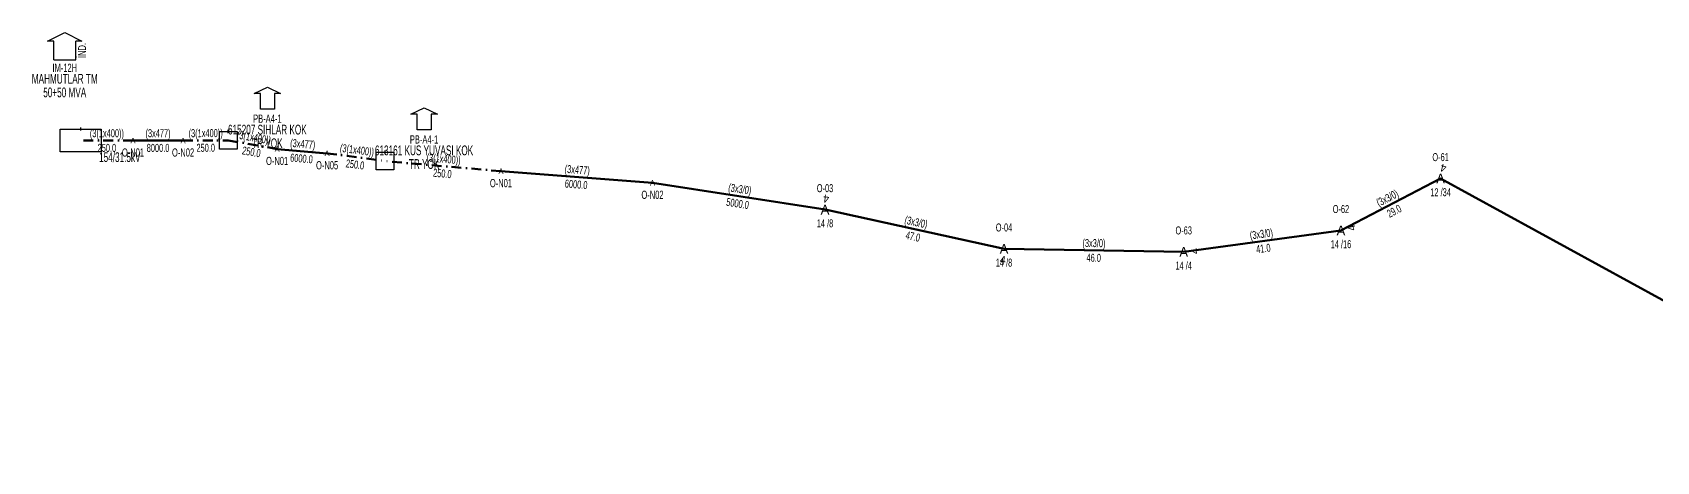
# Model space of a CAD drawing. Header units: millimetres. Extents: x 431745 to 436691, y 4033035 to 4040054.
# Drawn here: x 435220.1 to 435636, y 4039919.5 to 4040029.3 of the extents above; entities that cross this region are included whole.
import ezdxf
from ezdxf.enums import TextEntityAlignment as Align

# ---------------------------------------------------------------- set-up
doc = ezdxf.new("R2010")
doc.units = ezdxf.units.MM
doc.linetypes.add('DASHDOT', pattern=[5, 2.5, -1.25, 0, -1.25])
for name, color, linetype, lineweight in [('DIREK_ENH_MEVCUT', 6, 'Continuous', 25), ('DIREK_OG_MEVCUT', 16, 'Continuous', 25), ('HAT_ENH_HAVAI_MEVCUT', 6, 'Continuous', 70), ('HAT_OG_HAVAI_MEVCUT', 48, 'Continuous', 70), ('HAT_OG_YERALTI_MEVCUT', 48, 'DASHDOT', 70), ('NODE_OG_MEVCUT', 5, 'Continuous', 25), ('TRAFO_MEVCUT', 5, 'Continuous', 30)]:
    doc.layers.add(name, color=color, linetype=linetype, lineweight=lineweight)
doc.styles.add('Direk', font='B_CAD')
doc.styles.get("Standard").update_dxf_attribs({"font": 'Arial'})

# ---------------------------------------------------------------- blocks, each defined once
blk = doc.blocks.new('MEV_INDMERK_KARE')
at = {"layer": 'TRAFO_MEVCUT', "linetype": 'Continuous'}
for p, q in [((-5.268651, -2.925), (-5.268651, 2.925)), ((-5.268651, 2.925), (5.268651, 2.925)), ((0, 2.535), (0, 3.315)), ((5.268651, 2.925), (5.268651, -2.925)), ((5.268651, -2.925), (-5.268651, -2.925))]:
    blk.add_line(p, q, dxfattribs=at)
blk = doc.blocks.new('MEV_INDMERK')
at = {"layer": 'TRAFO_MEVCUT', "linetype": 'Continuous'}
for p, q in [((-4.4, 2.4), (0, 4.6)), ((0, 4.6), (4.4, 2.4)), ((-2.8, 2.4), (-4.4, 2.4)), ((-2.8, -2.4), (-2.8, 2.4)), ((4.4, 2.4), (2.8, 2.4)), ((2.8, -2.4), (2.8, 2.4)), ((-2.8, -2.4), (2.8, -2.4))]:
    blk.add_line(p, q, dxfattribs=at)
at = {"layer": 'TRAFO_MEVCUT', "linetype": 'Continuous', "width": 0.6}
blk.add_text('İND.', height=2, rotation=90, dxfattribs=at).set_placement((5.417363, -0.010583), align=Align.CENTER)
blk = doc.blocks.new('MEV_BINA_KARE')
at = {"layer": 'TRAFO_MEVCUT', "linetype": 'Continuous'}
for p, q in [((-2.25, -2.25), (-2.25, 2.25)), ((-2.25, 2.25), (2.25, 2.25)), ((0, 1.8), (0, 2.7)), ((2.25, 2.25), (2.25, -2.25)), ((2.25, -2.25), (-2.25, -2.25))]:
    blk.add_line(p, q, dxfattribs=at)
blk = doc.blocks.new('MEV_BETKOSK')
at = {"layer": 'TRAFO_MEVCUT', "linetype": 'Continuous'}
for p, q in [((-3.4, 2), (0, 3.6)), ((-1.8, 2), (-3.4, 2)), ((-1.8, -2), (-1.8, 2)), ((0, 3.6), (3.4, 2)), ((3.4, 2), (1.8, 2)), ((1.8, 2), (1.8, -2)), ((1.8, -2), (-1.8, -2))]:
    blk.add_line(p, q, dxfattribs=at)

msp = doc.modelspace()

# ---------------------------------------------------------------- linework, layer by layer
at = {"layer": 'HAT_ENH_HAVAI_MEVCUT'}
msp.add_line((435580.71, 4039991.93), (435713.09, 4039919.47), dxfattribs=at)
at = {"layer": 'HAT_OG_HAVAI_MEVCUT'}
for p, q in [((435245.83313, 4040001.662353), (435258.654646, 4040001.662353)), ((435295.54261, 4039998.389785), (435282.738076, 4039999.493624)), ((435378.871993, 4039990.831972), (435340.069838, 4039993.816754)), ((435423.06, 4039983.97), (435378.871993, 4039990.831972)), ((435555.19, 4039978.63), (435580.71, 4039991.93)), ((435423.06, 4039983.97), (435468.9, 4039973.91)), ((435514.92, 4039973.15), (435555.19, 4039978.63)), ((435468.9, 4039973.91), (435514.92, 4039973.15))]:
    msp.add_line(p, q, dxfattribs=at)
at = {"layer": 'HAT_OG_YERALTI_MEVCUT', "flags": 128}
for points in [[(435245.83313, 4040001.662353), (435232.45, 4040001.668)], [(435258.654646, 4040001.662353), (435270.243523, 4040001.721366)], [(435282.738076, 4039999.493624), (435270.243523, 4040001.721366)], [(435295.54261, 4039998.389785), (435310.375069, 4039996.407806)], [(435340.069838, 4039993.816754), (435310.375069, 4039996.407806)]]:
    msp.add_lwpolyline(points, dxfattribs=at)

# ---------------------------------------------------------------- block references
at = {"layer": 'TRAFO_MEVCUT'}
for name, p in [('MEV_INDMERK', (435228.354823, 4040024.744249)), ('MEV_BETKOSK', (435280.243523, 4040011.721366)), ('MEV_BETKOSK', (435320.375069, 4040006.407806)), ('MEV_INDMERK_KARE', (435232.45, 4040001.668)), ('MEV_BINA_KARE', (435270.243523, 4040001.721366)), ('MEV_BINA_KARE', (435310.375069, 4039996.407806))]:
    msp.add_blockref(name, p, dxfattribs=at)

# ---------------------------------------------------------------- texts
at = {"layer": 'DIREK_ENH_MEVCUT', "linetype": 'ByBlock', "width": 0.53}
for s, p in [('O-61', (435580.71, 4039997.43)), ('12 /34', (435580.71, 4039988.43))]:
    msp.add_text(s, height=2.05, dxfattribs=at).set_placement(p, align=Align.MIDDLE_CENTER)
at = {"layer": 'DIREK_ENH_MEVCUT', "color": 32, "style": 'Direk'}
msp.add_text('4', height=2, rotation=525.652654, dxfattribs=at).set_placement((435581.403839, 4039994.642672), align=Align.MIDDLE_CENTER)
at = {"layer": 'DIREK_ENH_MEVCUT', "linetype": 'ByBlock', "style": 'Direk'}
msp.add_text('A', height=2.5, dxfattribs=at).set_placement((435580.71, 4039991.93), align=Align.MIDDLE_CENTER)
at = {"layer": 'DIREK_OG_MEVCUT', "linetype": 'ByBlock', "width": 0.53}
for s, p in [('O-03', (435423.06, 4039989.47)), ('14 /8', (435423.06, 4039980.47)), ('O-62', (435555.19, 4039984.13)), ('O-04', (435468.9, 4039979.41)), ('O-63', (435514.92, 4039978.65)), ('14 /16', (435555.19, 4039975.13)), ('14 /8', (435468.9, 4039970.41)), ('14 /4', (435514.92, 4039969.65))]:
    msp.add_text(s, height=2.05, dxfattribs=at).set_placement(p, align=Align.MIDDLE_CENTER)
at = {"layer": 'DIREK_OG_MEVCUT', "color": 32, "style": 'Direk'}
for rotation, p in [(533.811077, (435423.36186, 4039986.753681)), (463.76336, (435557.909603, 4039979.296155)), (453.874648, (435517.7136, 4039973.339207)), (353.811077, (435468.59814, 4039971.126319))]:
    msp.add_text('4', height=2, rotation=rotation, dxfattribs=at).set_placement(p, align=Align.MIDDLE_CENTER)
at = {"layer": 'DIREK_OG_MEVCUT', "linetype": 'ByBlock', "style": 'Direk'}
for p in [(435423.06, 4039983.97), (435555.19, 4039978.63), (435468.9, 4039973.91), (435514.92, 4039973.15)]:
    msp.add_text('A', height=2.5, dxfattribs=at).set_placement(p, align=Align.MIDDLE_CENTER)
at = {"layer": 'HAT_OG_HAVAI_MEVCUT', "lineweight": 30, "width": 0.53}
msp.add_text('(3x477)', height=2.05, dxfattribs=at).set_placement((435252.243888, 4040002.512353), align=Align.CENTER)
msp.add_text('8000.0', height=2.05, dxfattribs=at).set_placement((435252.243888, 4040000.812353), align=Align.TOP_CENTER)
for s, rotation, p in [('6000.0', 355.07289, (435289.067338, 4039998.094846)), ('6000.0', 355.601295, (435359.405723, 4039991.476867)), ('5000.0', 351.17302, (435400.835563, 4039986.561053)), ('29.0', 27.526718, (435568.342838, 4039984.526224)), ('47.0', 347.622152, (435445.797796, 4039978.109758)), ('41.0', 7.749293, (435535.169613, 4039975.047763)), ('46.0', 359.053871, (435491.895965, 4039972.680116))]:
    msp.add_text(s, height=2.05, rotation=rotation, dxfattribs=at).set_placement(p, align=Align.TOP_CENTER)
for s, rotation, p in [('(3x477)', 355.07289, (435289.213348, 4039999.788564)), ('(3x477)', 355.601295, (435359.536108, 4039993.171859)), ('(3x3/0)', 351.17302, (435401.09643, 4039988.240919)), ('(3x3/0)', 27.526718, (435567.557162, 4039986.033776)), ('(3x3/0)', 347.622152, (435446.162204, 4039979.770242)), ('(3x3/0)', 7.749293, (435534.940387, 4039976.732237)), ('(3x3/0)', 359.053871, (435491.924035, 4039974.379884))]:
    msp.add_text(s, height=2.05, rotation=rotation, dxfattribs=at).set_placement(p, align=Align.CENTER)
at = {"layer": 'HAT_OG_YERALTI_MEVCUT', "lineweight": 30, "width": 0.53}
for rotation, p in [(359.977915, (435239.142037, 4040002.514932)), (0.291761, (435264.444756, 4040002.541848)), (349.890565, (435276.639999, 4040001.444298)), (352.38897, (435303.07142, 4039998.241307)), (355.013218, (435325.296341, 4039995.959062))]:
    msp.add_text('(3(1x400))', height=2.05, rotation=rotation, dxfattribs=at).set_placement(p, align=Align.CENTER)
for rotation, p in [(359.977915, (435239.141381, 4040000.814932)), (0.291761, (435264.453413, 4040000.84187)), (349.890565, (435276.3416, 4039999.770692)), (352.38897, (435302.846259, 4039996.556284)), (355.013218, (435325.148567, 4039994.265497))]:
    msp.add_text('250.0', height=2.05, rotation=rotation, dxfattribs=at).set_placement(p, align=Align.TOP_CENTER)
at = {"layer": 'NODE_OG_MEVCUT', "style": 'Direk'}
for p in [(435245.83313, 4040001.662353), (435258.654646, 4040001.662353), (435282.738076, 4039999.493624), (435295.54261, 4039998.389785), (435340.069838, 4039993.816754), (435378.871993, 4039990.831972)]:
    msp.add_text('A', height=1.4, dxfattribs=at).set_placement(p, align=Align.MIDDLE_CENTER)
at = {"layer": 'NODE_OG_MEVCUT', "width": 0.6}
for s, p in [('O-N01', (435245.83313, 4039999.662353)), ('O-N02', (435258.654646, 4039999.662353)), ('O-N01', (435282.738076, 4039997.493624)), ('O-N05', (435295.54261, 4039996.389785)), ('O-N01', (435340.069838, 4039991.816754)), ('O-N02', (435378.871993, 4039988.831972))]:
    msp.add_text(s, height=2.1, dxfattribs=at).set_placement(p, align=Align.TOP_CENTER)
at = {"layer": 'TRAFO_MEVCUT', "width": 0.6}
for s, height, p in [('IM-12H', 2.1, (435228.354823, 4040019.244249)), ('MAHMUTLAR TM', 2.5, (435228.354823, 4040016.244249)), ('50+50 MVA', 2.5, (435228.354823, 4040012.744249)), ('PB-A4-1', 2.1, (435280.243523, 4040006.221366)), ('615207 SIHLAR KOK', 2.5, (435280.243523, 4040003.221366)), ('TR YOK', 2.5, (435280.243523, 4039999.721366)), ('PB-A4-1', 2.1, (435320.375069, 4040000.907806)), ('154/31.5kV', 2.5, (435242.45, 4039996.168)), ('613161 KUS YUVASI KOK', 2.5, (435320.375069, 4039997.907806)), ('TR YOK', 2.5, (435320.375069, 4039994.407806))]:
    msp.add_text(s, height=height, dxfattribs=at).set_placement(p, align=Align.CENTER)

doc.saveas('drawing.dxf')
